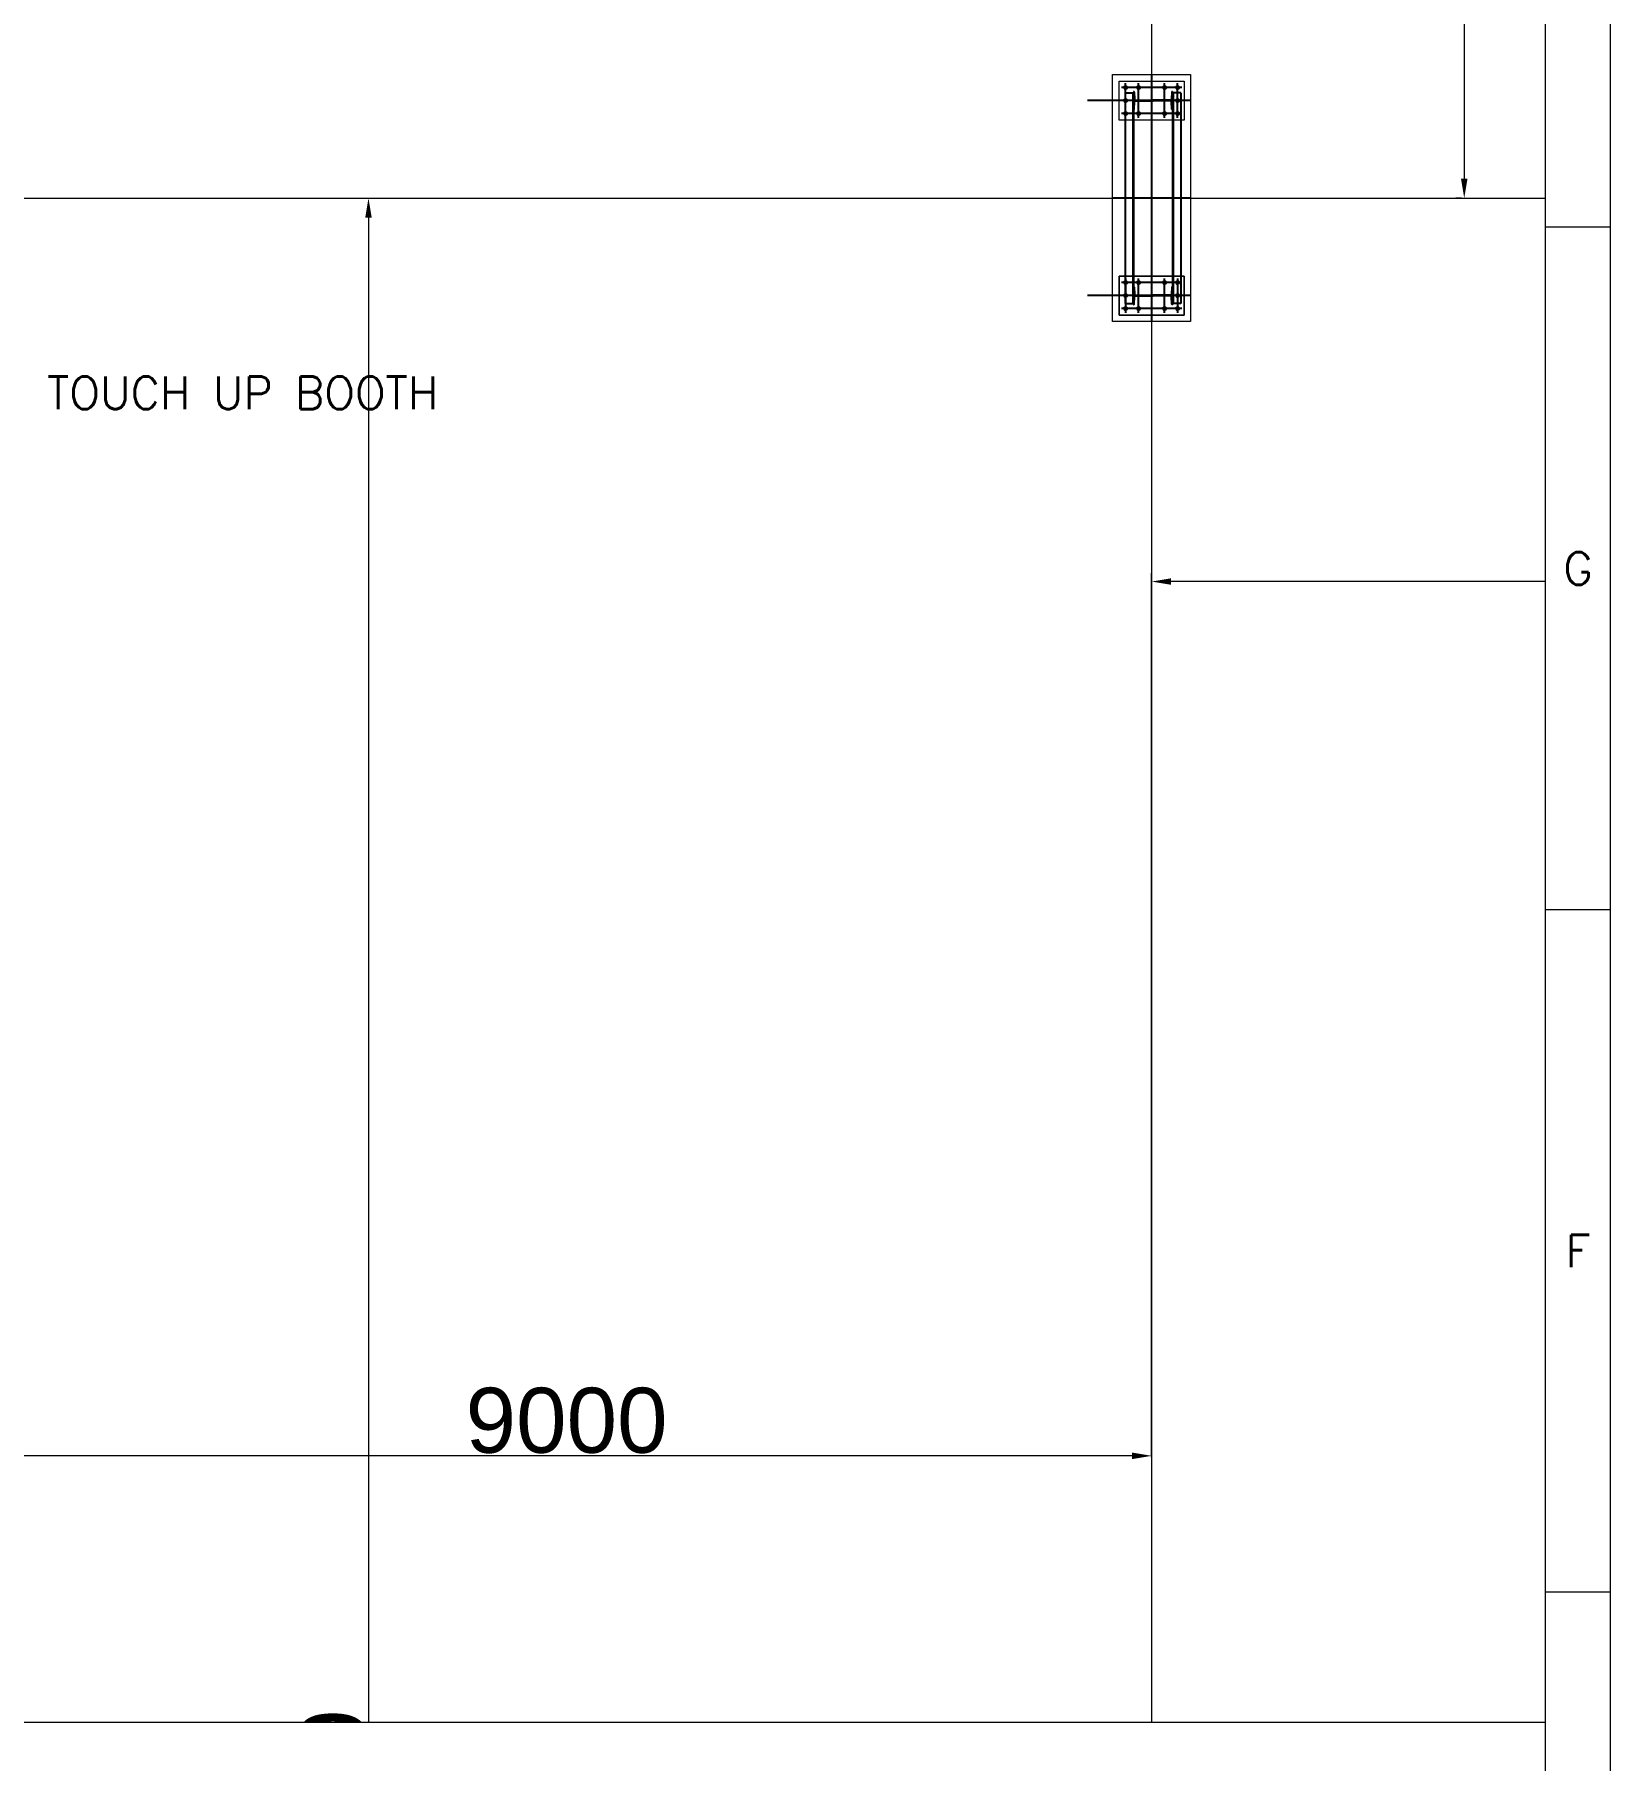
# Model space of a CAD drawing. Header units: millimetres. Extents: x -131970 to 468030, y -148196 to 152489.
# Drawn here: x 113052 to 125175, y 118044 to 131321 of the extents above; entities that cross this region are included whole.
import ezdxf
from ezdxf.enums import TextEntityAlignment as Align
from ezdxf.xclip import XClip

# ---------------------------------------------------------------- set-up
doc = ezdxf.new("R2010")
doc.units = ezdxf.units.MM
doc.header["$LTSCALE"] = 500
doc.header["$XCLIPFRAME"] = 2
doc.linetypes.add('BUILDING PLAN$1$CENTER', pattern=[2, 1.25, -0.25, 0.25, -0.25])
doc.layers.get('0').update_dxf_attribs({"linetype": 'CONTINUOUS'})
doc.layers.get('Defpoints').update_dxf_attribs({"linetype": 'CONTINUOUS'})
for name, color, linetype, lineweight in [('0 DIMENSION', 1, 'CONTINUOUS', 13), ('0 PANEL', 110, 'CONTINUOUS', 18), ('TEMPLATE', 7, 'CONTINUOUS', 20)]:
    doc.layers.add(name, color=color, linetype=linetype, lineweight=lineweight)
doc.layers.add('BUILDING PLAN$0$CL', color=1, linetype='BUILDING PLAN$1$CENTER')
doc.layers.add('BUILDING PLAN$0$DIMTEXT', color=7, linetype='CONTINUOUS')
doc.styles.add('BUILDING PLAN$0$Standard', font='arial.ttf')
doc.styles.add('ROMANS', font='romans.shx')
doc.dimstyles.new('BUILDING PLAN$0$DIM100$0', dxfattribs={"dimtxt": 500, "dimasz": 150, "dimexe": 65, "dimexo": 65, "dimgap": 15, "dimtad": 1, "dimdec": 0, "dimzin": 0, "dimdsep": 46, "dimtxsty": 'BUILDING PLAN$0$Standard', "dimsah": 1, "dimcen": 0.09, "dimclrd": 1, "dimclre": 1, "dimclrt": 256, "dimadec": 0, "dimazin": 0, "dimtfac": 1, "dimtdec": 0, "dimtofl": 0, "dimtmove": 0, "dimatfit": 3, "dimfxl": 1, "dimtolj": 1, "dimtzin": 0, "dimarcsym": 0})

# ---------------------------------------------------------------- blocks, each defined once
blk = doc.blocks.new('BUILDING PLAN$0$A$C724942FE')
at = {"layer": 'BUILDING PLAN$0$DIMTEXT', "linetype": 'Continuous', "lineweight": 9}
for p, q in [((0.1, 149.9), (70.1, 149.9)), ((0.1, 149.9), (0.1, 149.3)), ((2.4, 146.8), (30.2, 145.2)), ((32.6, 142.7), (32.6, 74.9)), ((37.6, 142.7), (37.6, 74.9)), ((67.7, 146.8), (39.9, 145.2)), ((70.1, 149.9), (70.1, 149.3)), ((32.6, 7.2), (32.6, 74.9)), ((37.6, 7.2), (37.6, 74.9)), ((0.1, -0.1), (0.1, 0.6)), ((2.4, 3.1), (30.2, 4.7)), ((67.7, 3.1), (39.9, 4.7)), ((70.1, -0.1), (70.1, 0.6)), ((0.1, -0.1), (70.1, -0.1))]:
    blk.add_line(p, q, dxfattribs=at)
for centre, start, end in [((2.6, 149.3), 180, 266.72951), ((30.1, 142.7), 0, 86.72951), ((40.1, 142.7), 93.27049, 180), ((67.6, 149.3), 273.27049, 0), ((2.6, 0.6), 93.27049, 180), ((30.1, 7.2), 273.27049, 0), ((40.1, 7.2), 180, 266.72951), ((67.6, 0.6), 0, 86.72951)]:
    blk.add_arc(centre, 2.5, start, end, dxfattribs=at)
blk = doc.blocks.new('BUILDING PLAN$0$A$C2D5647E8')
for p, q in [((58.2, 299.7), (733.2, 299.7)), ((58.2, 299.7), (58.2, 272.7)), ((733.2, 299.7), (733.2, 272.7)), ((58.2, 275.2), (733.2, 275.2)), ((58.2, 272.7), (733.2, 272.7)), ((58.2, 147.7), (733.2, 147.7)), ((58.2, 120.7), (58.2, 147.7)), ((58.2, 145.2), (733.2, 145.2)), ((58.2, 120.7), (733.2, 120.7)), ((733.2, 120.7), (733.2, 147.7))]:
    blk.add_line(p, q)
at = {"layer": 'BUILDING PLAN$0$CL', "ltscale": 500}
for p, q in [((83.2, 330.9), (83.2, -0.1)), ((708.2, 330.9), (708.2, -0.1))]:
    blk.add_line(p, q, dxfattribs=at)
at = {"layer": 'BUILDING PLAN$0$DIMTEXT', "linetype": 'Continuous', "lineweight": 9, "xscale": 0.8333, "yscale": 0.8333, "zscale": 0.8333}
for p in [(54, 147.7), (679, 147.7)]:
    blk.add_blockref('BUILDING PLAN$0$A$C724942FE', p, dxfattribs=at)
blk = doc.blocks.new('*D356')
at = {"layer": 'BUILDING PLAN$0$DIMTEXT', "color": 1, "linetype": 'Continuous', "lineweight": -2, "transparency": 16777216}
for p, q in [((24419, -15437), (25686, -15437)), ((25621, -15587), (25621, -34637)), ((24419, -34787), (25686, -34787))]:
    blk.add_line(p, q, dxfattribs=at)
for points in [[(25596, -15587), (25646, -15587), (25621, -15437)], [(25596, -34637), (25646, -34637), (25621, -34787)]]:
    blk.add_solid(points, dxfattribs=at)
at = {"layer": 'Defpoints', "color": 0, "linetype": 'Continuous', "lineweight": -2, "transparency": 16777216}
for p in [(24354, -15437), (24354, -34787), (25621, -34787)]:
    blk.add_point(p, dxfattribs=at)
at = {"layer": 'BUILDING PLAN$0$DIMTEXT', "linetype": 'Continuous', "lineweight": 9, "transparency": 16777216, "insert": (25351, -28037), "char_height": 500, "attachment_point": 5, "rotation": 90, "style": 'BUILDING PLAN$0$Standard'}
blk.add_mtext('\\A1;19350', dxfattribs=at)
blk = doc.blocks.new('BUILDING PLAN$0$57')
at = {"layer": 'BUILDING PLAN$0$CL', "ltscale": 500}
for p, q in [((4487640, 427263), (4487640, 426469)), ((4488390, 427263), (4488390, 426663)), ((4489140, 427263), (4489140, 426469)), ((4487772, 427163), (4487507, 427163)), ((4487540, 427196), (4487540, 426731)), ((4487740, 427196), (4487740, 426731)), ((4489008, 427163), (4489273, 427163)), ((4489040, 427196), (4489040, 426731)), ((4489240, 427196), (4489240, 426731)), ((4487772, 427063), (4487507, 427063)), ((4489273, 427063), (4489008, 427063)), ((4487440, 426963), (4489340, 426963)), ((4487772, 426863), (4487507, 426863)), ((4489273, 426863), (4489008, 426863)), ((4487772, 426763), (4487507, 426763)), ((4489008, 426763), (4489273, 426763))]:
    blk.add_line(p, q, dxfattribs=at)
at = {"layer": 'BUILDING PLAN$0$DIMTEXT', "linetype": 'Continuous', "lineweight": 9}
for p, q in [((4487640, 427213), (4487640, 427163)), ((4489140, 427213), (4489140, 427163))]:
    blk.add_line(p, q, dxfattribs=at)
at = {"layer": 'BUILDING PLAN$0$DIMTEXT', "color": 4, "lineweight": 20}
blk.add_lwpolyline([(4487440, 427263), (4489340, 427263), (4489340, 426663), (4487440, 426663)], close=True, dxfattribs=at)
at = {"layer": 'BUILDING PLAN$0$DIMTEXT', "linetype": 'Continuous', "lineweight": 9}
for points in [[(4487490, 427213), (4487790, 427213), (4487790, 426713), (4487490, 426713)], [(4488990, 427213), (4489290, 427213), (4489290, 426713), (4488990, 426713)], [(4489290, 427213), (4488990, 427213), (4488990, 426713), (4489290, 426713)]]:
    blk.add_lwpolyline(points, close=True, dxfattribs=at)
for centre in [(4487540, 427163), (4487640, 427163), (4487740, 427163), (4489040, 427163), (4489140, 427163), (4489240, 427163), (4487540, 427063), (4487740, 427063), (4489040, 427063), (4489240, 427063), (4487540, 426863), (4487740, 426863), (4489040, 426863), (4489240, 426863), (4487540, 426763), (4487640, 426763), (4487740, 426763), (4489040, 426763), (4489140, 426763), (4489240, 426763)]:
    blk.add_circle(centre, 15, dxfattribs=at)
at = {"layer": 'BUILDING PLAN$0$DIMTEXT', "linetype": 'Continuous', "lineweight": 9, "xscale": 2.000341124820999, "yscale": 2.000341124820999, "zscale": 2.000341124820999}
for p in [(4487570, 426824), (4489070, 426824)]:
    blk.add_blockref('BUILDING PLAN$0$A$C724942FE', p, dxfattribs=at)
blk = doc.blocks.new('*D357')
at = {"color": 1, "linetype": 'ByBlock', "lineweight": -2, "transparency": 16777216}
for p, q in [((34029, 0), (33985, 0)), ((34050, -150), (34050, -15287)), ((34029, -15437), (33985, -15437))]:
    blk.add_line(p, q, dxfattribs=at)
for points in [[(34025, -150), (34075, -150), (34050, 0)], [(34025, -15287), (34075, -15287), (34050, -15437)]]:
    blk.add_solid(points, dxfattribs=at)
at = {"layer": 'Defpoints', "color": 0, "linetype": 'ByBlock', "lineweight": -2, "transparency": 16777216}
for p in [(34094, 0), (34050, -15437), (34094, -15437)]:
    blk.add_point(p, dxfattribs=at)
at = {"linetype": 'ByBlock', "lineweight": -2, "transparency": 16777216, "insert": (33779, -7718), "char_height": 500, "attachment_point": 5, "rotation": 90, "style": 'BUILDING PLAN$0$Standard'}
blk.add_mtext('\\A1;15437', dxfattribs=at)
blk = doc.blocks.new('*D359')
at = {"color": 1, "linetype": 'ByBlock', "lineweight": -2, "transparency": 16777216}
for p, q in [((31645, -25122), (31645, -18322)), ((39141, -18387), (31795, -18387))]:
    blk.add_line(p, q, dxfattribs=at)
for points in [[(31795, -18362), (31795, -18412), (31645, -18387)], [(39141, -18362), (39141, -18412), (39291, -18387)]]:
    blk.add_solid(points, dxfattribs=at)
at = {"layer": 'Defpoints', "color": 0, "linetype": 'ByBlock', "lineweight": -2, "transparency": 16777216}
for p in [(31645, -18387), (39291, -18387), (31645, -25187)]:
    blk.add_point(p, dxfattribs=at)
at = {"linetype": 'ByBlock', "lineweight": -2, "transparency": 16777216, "insert": (35468, -18117), "char_height": 500, "attachment_point": 5, "style": 'BUILDING PLAN$0$Standard'}
blk.add_mtext('\\A1;7645', dxfattribs=at)
blk = doc.blocks.new('*D360')
at = {"color": 1, "linetype": 'ByBlock', "lineweight": -2, "transparency": 16777216}
for p, q in [((22645, -20885), (22645, -25177)), ((31645, -25122), (31645, -25047)), ((31495, -25112), (22795, -25112))]:
    blk.add_line(p, q, dxfattribs=at)
for points in [[(22795, -25087), (22795, -25137), (22645, -25112)], [(31495, -25087), (31495, -25137), (31645, -25112)]]:
    blk.add_solid(points, dxfattribs=at)
at = {"layer": 'Defpoints', "color": 0, "linetype": 'ByBlock', "lineweight": -2, "transparency": 16777216}
for p in [(22645, -20820), (22645, -25112), (31645, -25187)]:
    blk.add_point(p, dxfattribs=at)
at = {"linetype": 'ByBlock', "lineweight": -2, "transparency": 16777216, "insert": (27145, -24842), "char_height": 500, "attachment_point": 5, "style": 'BUILDING PLAN$0$Standard'}
blk.add_mtext('\\A1;9000', dxfattribs=at)
blk = doc.blocks.new('*D362')
at = {"color": 1, "linetype": 'ByBlock', "lineweight": -2, "transparency": 16777216}
for p, q in [((34029, 0), (33985, 0)), ((34050, -150), (34050, -15287)), ((34029, -15437), (33985, -15437))]:
    blk.add_line(p, q, dxfattribs=at)
for points in [[(34025, -150), (34075, -150), (34050, 0)], [(34025, -15287), (34075, -15287), (34050, -15437)]]:
    blk.add_solid(points, dxfattribs=at)
at = {"layer": 'Defpoints', "color": 0, "linetype": 'ByBlock', "lineweight": -2, "transparency": 16777216}
for p in [(34094, 0), (34050, -15437), (34094, -15437)]:
    blk.add_point(p, dxfattribs=at)
at = {"linetype": 'ByBlock', "lineweight": -2, "transparency": 16777216, "insert": (33779, -7718), "char_height": 500, "attachment_point": 5, "rotation": 90, "style": 'BUILDING PLAN$0$Standard'}
blk.add_mtext('\\A1;15437', dxfattribs=at)
blk = doc.blocks.new('FRAME A1')
at = {"color": 7}
blk.add_lwpolyline([(-874.843704, 11.084145), (-53.843704, 11.084145), (-53.843704, 595.084145), (-874.843704, 595.084145)], close=True, dxfattribs=at)
at = {"layer": 'TEMPLATE'}
for p, q in [((-48.843704, 373.584145), (-53.843704, 373.584145)), ((-48.843704, 321.084145), (-53.843704, 321.084145)), ((-48.843704, 268.584145), (-53.843704, 268.584145))]:
    blk.add_line(p, q, dxfattribs=at)
at = {"layer": 'TEMPLATE', "color": 5}
blk.add_lwpolyline([(-889.843704, 6.084145), (-48.843704, 6.084145), (-48.843704, 600.084145), (-889.843704, 600.084145)], close=True, dxfattribs=at)
at = {"layer": 'TEMPLATE', "ltscale": 50, "style": 'ROMANS'}
for s, p in [('G', (-51.343704, 347.334145)), ('F', (-51.343704, 294.834145))]:
    blk.add_text(s, height=2.5, dxfattribs=at).set_placement(p, align=Align.MIDDLE_CENTER)
blk = doc.blocks.new('BUILDING PLAN')
at = {"layer": 'BUILDING PLAN$0$CL', "color": 8, "lineweight": 9, "ltscale": 500}
for p, q in [((31645.5, 0), (31645.5, -34794.5)), ((-34683.3, -15437), (74347.7, -15437))]:
    blk.add_line(p, q, dxfattribs=at)
at = {"color": 9, "lineweight": -2, "rotation": 270}
blk.add_blockref('BUILDING PLAN$0$57', (-395317.9, 4472953.1), dxfattribs=at)
at = {"layer": 'BUILDING PLAN$0$DIMTEXT', "linetype": 'Continuous', "lineweight": 9, "xscale": 2.400505369999998, "yscale": 2.400505369999998, "zscale": 2.400505369999998, "rotation": 270}
blk.add_blockref('BUILDING PLAN$0$A$C2D5647E8', (31151.1, -14487.1), dxfattribs=at)
blk.add_blockref('BUILDING PLAN$0$A$C2D5647E8', (31151.1, -14487.1), dxfattribs=at)
at = {"color": 9, "linetype": 'ByBlock', "lineweight": -2}
for picture in ['*D357', '*D362']:
    dim = blk.add_linear_dim(base=(34049.8, -15437), p1=(34094.3, 0), p2=(34094.3, -15437), angle=270, dimstyle='BUILDING PLAN$0$DIM100$0', dxfattribs=at)
    dim.commit()
    dim.dimension.update_dxf_attribs({"geometry": picture, "text_midpoint": (33779.4, -7718.5)})
for base, p1, p2, picture, middle in [((31645.4997, -18387.0453), (39290.9996, -18387.0453), (31645.4997, -25187.0615), '*D359', (35468.2496, -18116.7588)), ((22644.9998, -25112.0615), (31645.4997, -25187.0615), (22644.9998, -20819.52), '*D360', (27145.2497, -24841.775))]:
    dim = blk.add_linear_dim(base=base, p1=p1, p2=p2, dimstyle='BUILDING PLAN$0$DIM100$0', override={"dimtmove": 1}, dxfattribs=at)
    dim.commit()
    dim.dimension.update_dxf_attribs({"geometry": picture, "text_midpoint": middle})
at = {"layer": 'BUILDING PLAN$0$DIMTEXT', "color": 7, "linetype": 'Continuous', "lineweight": 9}
dim = blk.add_linear_dim(base=(25621.5, -34787), p1=(24354.4, -15437), p2=(24354.4, -34787), angle=270, dimstyle='BUILDING PLAN$0$DIM100$0', dxfattribs=at)
dim.commit()
dim.dimension.update_dxf_attribs({"geometry": '*D356', "text_midpoint": (25621.5, -28036.6), "dimtype": 128})

msp = doc.modelspace()

# ---------------------------------------------------------------- block references
at = {"layer": '0 DIMENSION', "linetype": 'ByBlock'}
ref = msp.add_blockref('BUILDING PLAN', (90000, 145500), dxfattribs=at)
XClip(ref).set_block_clipping_path([(-40296.2847446482, -27160.9180562167), (34674.8181025925, 6489.0819437833)])

# ---------------------------------------------------------------- next in the draw order: block references
at = {"layer": '0 DIMENSION', "linetype": 'ByBlock', "xscale": 100, "yscale": 100}
msp.add_blockref('FRAME A1', (130059.189, 92480.667), dxfattribs=at)

# ---------------------------------------------------------------- next in the draw order: texts
at = {"layer": '0 PANEL', "color": 7, "style": 'ROMANS'}
msp.add_text('TOUCH UP BOOTH', height=250, dxfattribs=at).set_placement((114653.9, 128564.254), align=Align.MIDDLE)

doc.saveas('drawing.dxf')
